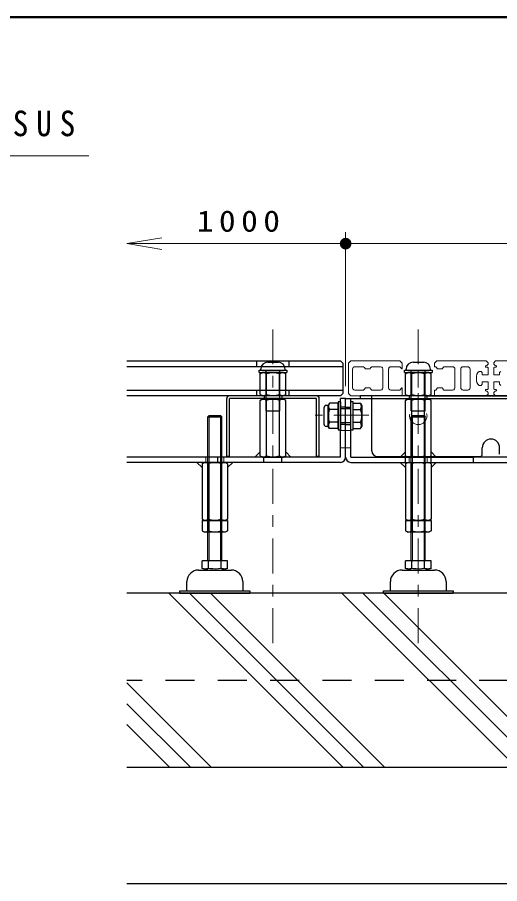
# Model space of a CAD drawing. Units: millimetres on the paper. Extents: x -385 to 0, y -594 to 267.
# Drawn here: x -190.4 to -148.9, y -104.6 to -30 of the extents above; entities that cross this region are included whole.
import ezdxf

# ---------------------------------------------------------------- set-up
doc = ezdxf.new("R2010")
doc.units = ezdxf.units.MM
doc.linetypes.add('USER1', pattern=[4.5, 2.5, -2])
doc.linetypes.add('USER2', pattern=[6, 3, -1, 1, -1])
doc.layers.add('1_10', color=7, linetype='Continuous', lineweight=25)
doc.layers.add('LY_3', color=7, linetype='Continuous', lineweight=13)
doc.styles.add('ＭＳ ゴシック', font='')
doc.styles.get('ＭＳ ゴシック').set_extended_font_data('MS Gothic')

# ---------------------------------------------------------------- blocks, each defined once
blk = doc.blocks.new('filled_dot')
at = {"color": 0, "linetype": 'Continuous', "lineweight": -2, "const_width": 1.25}
blk.add_lwpolyline([(-0.625, 0, 1), (0.625, 0, 1)], format="xyb", close=True, dxfattribs=at)
blk = doc.blocks.new('open_arrow')
at = {"color": 0, "linetype": 'Continuous', "lineweight": -2}
blk.add_lwpolyline([(7.5, 1.25), (0, 0), (7.5, -1.25)], dxfattribs=at)

msp = doc.modelspace()

# ---------------------------------------------------------------- linework, layer by layer
at = {"layer": '1_10', "lineweight": 13}
for p, q in [((-162.187, -61.754), (-162.187, -48.484)), ((-181.007, -49.484), (-162.187, -49.484)), ((-162.187, -49.484), (-62.187, -49.484)), ((-162.407, -94.584), (-177.407, -79.584)), ((-160.611, -94.584), (-175.611, -79.584)), ((-158.815, -94.584), (-173.815, -79.584)), ((-147.502, -94.584), (-162.502, -79.584)), ((-145.705, -94.584), (-160.705, -79.584)), ((-143.909, -94.584), (-158.909, -79.584)), ((-173.721, -94.584), (-181.007, -87.298)), ((-175.517, -94.584), (-181.007, -89.094)), ((-177.313, -94.584), (-181.007, -90.89))]:
    msp.add_line(p, q, dxfattribs=at)
at = {"layer": '1_10', "linetype": 'USER2', "lineweight": 13}
for p, q in [((-168.437, -83.87), (-168.437, -56.241)), ((-155.937, -83.87), (-155.937, -56.241)), ((-155.937, -65.367), (-155.937, -58.161)), ((-160.191, -64.254), (-164.812, -64.254))]:
    msp.add_line(p, q, dxfattribs=at)
at = {"layer": '1_10', "color": 40}
for p, q in [((-181.007, -59.584), (-162.637, -59.584)), ((-174.237, -59.584), (-162.637, -59.584)), ((-169.837, -60.084), (-169.837, -59.584)), ((-167.037, -60.084), (-167.037, -59.584)), ((-162.637, -59.584), (-162.437, -59.784)), ((-162.637, -59.584), (-162.437, -59.784)), ((-162.437, -60.084), (-181.007, -60.084)), ((-162.437, -59.784), (-162.437, -60.834)), ((-162.437, -59.784), (-162.437, -62.384)), ((-181.007, -62.084), (-162.437, -62.084)), ((-162.637, -62.584), (-181.007, -62.584)), ((-162.637, -62.584), (-174.237, -62.584)), ((-169.837, -62.584), (-169.837, -62.084)), ((-167.037, -62.584), (-167.037, -62.084)), ((-162.437, -62.384), (-162.637, -62.584)), ((-162.437, -62.384), (-162.637, -62.584))]:
    msp.add_line(p, q, dxfattribs=at)
at = {"layer": '1_10', "color": 40, "lineweight": 13}
for p, q in [((-161.737, -59.584), (-161.937, -59.784)), ((-157.537, -59.584), (-161.737, -59.584)), ((-157.537, -59.584), (-157.337, -59.784)), ((-154.537, -59.784), (-154.337, -59.584)), ((-150.087, -59.584), (-154.337, -59.584)), ((-161.937, -59.784), (-161.937, -62.384)), ((-157.362, -60.259), (-157.337, -60.259)), ((-157.337, -60.259), (-157.337, -59.784)), ((-154.537, -60.084), (-154.537, -59.784)), ((-154.437, -60.084), (-154.537, -60.084)), ((-161.737, -62.584), (-161.937, -62.384)), ((-161.737, -62.584), (-157.337, -62.584)), ((-157.362, -61.909), (-157.537, -62.084)), ((-157.362, -61.909), (-157.337, -61.909)), ((-157.337, -62.584), (-157.337, -61.909)), ((-154.537, -62.584), (-154.537, -62.084)), ((-154.437, -62.084), (-154.537, -62.084)), ((-154.537, -62.584), (-150.087, -62.584))]:
    msp.add_line(p, q, dxfattribs=at)
at = {"layer": '1_10'}
for p, q in [((-169.637, -60.584), (-169.637, -60.384)), ((-169.637, -60.384), (-167.237, -60.384)), ((-169.487, -60.384), (-169.487, -60.284)), ((-169.487, -60.384), (-167.387, -60.384)), ((-169.037, -63.884), (-169.037, -60.384)), ((-168.887, -59.684), (-167.987, -59.684)), ((-167.837, -63.884), (-167.837, -60.384)), ((-167.387, -60.384), (-167.387, -60.284)), ((-167.237, -60.384), (-167.237, -60.584)), ((-157.137, -60.584), (-157.137, -60.384)), ((-157.137, -60.384), (-154.737, -60.384)), ((-156.987, -60.384), (-156.987, -60.284)), ((-156.987, -60.384), (-154.887, -60.384)), ((-156.537, -63.884), (-156.537, -60.384)), ((-156.387, -59.684), (-155.487, -59.684)), ((-155.337, -63.884), (-155.337, -60.384)), ((-154.887, -60.384), (-154.887, -60.284)), ((-154.737, -60.384), (-154.737, -60.584)), ((-169.637, -60.584), (-167.237, -60.584)), ((-169.534, -60.697), (-169.337, -60.584)), ((-169.534, -62.47), (-169.534, -60.697)), ((-167.537, -60.584), (-169.337, -60.584)), ((-168.986, -62.47), (-168.986, -60.697)), ((-167.889, -62.47), (-167.889, -60.697)), ((-167.34, -60.697), (-167.537, -60.584)), ((-167.34, -62.47), (-167.34, -60.697)), ((-157.137, -60.584), (-154.737, -60.584)), ((-157.034, -60.697), (-156.837, -60.584)), ((-157.034, -62.47), (-157.034, -60.697)), ((-155.037, -60.584), (-156.837, -60.584)), ((-156.486, -62.47), (-156.486, -60.697)), ((-155.389, -62.47), (-155.389, -60.697)), ((-154.84, -60.697), (-155.037, -60.584)), ((-154.84, -62.47), (-154.84, -60.697)), ((-164.687, -62.584), (-172.187, -62.584)), ((-169.534, -62.47), (-169.337, -62.584)), ((-167.537, -62.584), (-169.337, -62.584)), ((-169.187, -62.584), (-169.187, -62.814)), ((-167.687, -62.584), (-167.687, -62.814)), ((-167.34, -62.47), (-167.537, -62.584)), ((-160.937, -62.584), (-160.937, -62.814)), ((-157.034, -62.47), (-156.837, -62.584)), ((-155.037, -62.584), (-156.837, -62.584)), ((-156.687, -62.814), (-156.687, -62.584)), ((-155.337, -62.584), (-112.187, -62.584)), ((-155.187, -62.814), (-155.187, -62.584)), ((-154.84, -62.47), (-155.037, -62.584)), ((-172.417, -67.814), (-172.417, -62.814)), ((-172.187, -67.814), (-172.187, -62.814)), ((-164.687, -62.814), (-172.187, -62.814)), ((-169.534, -62.977), (-169.337, -62.864)), ((-169.534, -67.75), (-169.534, -62.977)), ((-169.337, -62.864), (-167.537, -62.864)), ((-168.986, -67.75), (-168.986, -62.977)), ((-167.889, -67.75), (-167.889, -62.977)), ((-167.34, -62.977), (-167.537, -62.864)), ((-167.34, -67.75), (-167.34, -62.977)), ((-164.687, -67.814), (-164.687, -62.814)), ((-164.457, -67.814), (-164.457, -62.814)), ((-163.583, -63.217), (-163.697, -63.414)), ((-162.837, -63.217), (-163.583, -63.217)), ((-162.637, -63.114), (-162.837, -63.114)), ((-162.837, -63.114), (-162.837, -65.514)), ((-162.837, -65.411), (-162.837, -63.217)), ((-162.637, -67.864), (-162.637, -62.814)), ((-162.187, -62.814), (-162.637, -62.814)), ((-162.637, -63.114), (-162.637, -65.514)), ((-162.187, -67.864), (-162.187, -62.814)), ((-162.187, -67.864), (-162.187, -62.814)), ((-162.187, -62.814), (-161.737, -62.814)), ((-161.737, -67.864), (-161.737, -62.814)), ((-161.537, -63.114), (-161.737, -63.114)), ((-161.737, -65.514), (-161.737, -63.114)), ((-161.537, -65.514), (-161.537, -63.114)), ((-161.537, -63.217), (-160.901, -63.217)), ((-160.937, -62.814), (-159.937, -62.814)), ((-160.901, -63.217), (-160.787, -63.414)), ((-157.034, -62.977), (-156.837, -62.864)), ((-157.034, -67.75), (-157.034, -62.977)), ((-156.837, -62.864), (-155.037, -62.864)), ((-156.486, -67.75), (-156.486, -62.977)), ((-155.389, -67.75), (-155.389, -62.977)), ((-154.84, -62.977), (-155.037, -62.864)), ((-154.84, -67.75), (-154.84, -62.977)), ((-169.037, -63.884), (-167.837, -63.884)), ((-164.037, -65.044), (-164.037, -63.584)), ((-164.037, -64.914), (-164.037, -63.714)), ((-163.697, -63.414), (-163.867, -63.414)), ((-163.697, -65.214), (-163.697, -63.414)), ((-162.837, -63.765), (-163.583, -63.765)), ((-162.187, -63.564), (-162.637, -63.564)), ((-161.737, -63.714), (-162.637, -63.714)), ((-162.187, -63.564), (-161.737, -63.564)), ((-161.537, -63.765), (-160.901, -63.765)), ((-160.787, -63.414), (-160.787, -65.214)), ((-156.537, -63.884), (-155.337, -63.884)), ((-162.837, -64.862), (-163.583, -64.862)), ((-161.537, -64.862), (-160.901, -64.862)), ((-163.697, -65.214), (-163.867, -65.214)), ((-163.583, -65.411), (-163.697, -65.214)), ((-162.837, -65.411), (-163.583, -65.411)), ((-162.837, -65.514), (-162.637, -65.514)), ((-161.737, -64.914), (-162.637, -64.914)), ((-162.187, -65.064), (-162.637, -65.064)), ((-162.187, -65.064), (-161.737, -65.064)), ((-161.737, -65.514), (-161.537, -65.514)), ((-161.537, -65.411), (-160.901, -65.411)), ((-160.901, -65.411), (-160.787, -65.214)), ((-173.187, -68.314), (-173.187, -67.864)), ((-162.637, -67.864), (-173.187, -67.864)), ((-172.187, -67.814), (-172.417, -67.814)), ((-169.534, -67.414), (-169.984, -67.864)), ((-169.534, -67.75), (-169.337, -67.864)), ((-169.337, -67.864), (-167.537, -67.864)), ((-169.212, -68.314), (-169.212, -67.864)), ((-167.662, -68.314), (-167.662, -67.864)), ((-167.34, -67.75), (-167.537, -67.864)), ((-167.34, -67.414), (-166.89, -67.864)), ((-164.457, -67.814), (-164.687, -67.814)), ((-161.737, -67.864), (-151.187, -67.864)), ((-157.034, -67.414), (-157.484, -67.864)), ((-157.037, -68.314), (-157.037, -67.864)), ((-157.034, -67.75), (-156.837, -67.864)), ((-156.837, -67.864), (-155.037, -67.864)), ((-154.84, -67.75), (-155.037, -67.864)), ((-154.84, -67.414), (-154.39, -67.864)), ((-154.837, -68.314), (-154.837, -67.864)), ((-151.187, -68.314), (-151.187, -67.864)), ((-174.534, -68.764), (-174.984, -68.314)), ((-174.534, -68.427), (-174.337, -68.314)), ((-174.534, -68.427), (-174.534, -73.2)), ((-172.537, -68.314), (-174.337, -68.314)), ((-173.986, -68.427), (-173.986, -73.2)), ((-162.637, -68.314), (-173.187, -68.314)), ((-172.889, -68.427), (-172.889, -73.2)), ((-172.34, -68.427), (-172.537, -68.314)), ((-172.34, -68.764), (-171.89, -68.314)), ((-172.34, -68.427), (-172.34, -73.2)), ((-161.737, -68.314), (-151.187, -68.314)), ((-157.034, -68.764), (-157.484, -68.314)), ((-157.034, -68.427), (-156.837, -68.314)), ((-157.034, -68.427), (-157.034, -73.2)), ((-156.837, -68.314), (-155.037, -68.314)), ((-156.486, -68.427), (-156.486, -73.2)), ((-155.389, -68.427), (-155.389, -73.2)), ((-154.84, -68.427), (-155.037, -68.314)), ((-154.84, -68.764), (-154.39, -68.314)), ((-154.84, -68.427), (-154.84, -73.2)), ((-174.534, -73.2), (-174.337, -73.314)), ((-174.534, -73.314), (-174.534, -74.2)), ((-174.534, -73.314), (-172.34, -73.314)), ((-172.537, -73.314), (-174.337, -73.314)), ((-173.986, -73.314), (-173.986, -74.2)), ((-172.889, -73.314), (-172.889, -74.2)), ((-172.34, -73.2), (-172.537, -73.314)), ((-172.34, -73.314), (-172.34, -74.2)), ((-157.034, -73.2), (-156.837, -73.314)), ((-157.034, -73.314), (-157.034, -74.2)), ((-157.034, -73.314), (-154.84, -73.314)), ((-156.837, -73.314), (-155.037, -73.314)), ((-156.486, -73.314), (-156.486, -74.2)), ((-155.389, -73.314), (-155.389, -74.2)), ((-154.84, -73.2), (-155.037, -73.314)), ((-154.84, -73.314), (-154.84, -74.2)), ((-174.534, -74.2), (-174.337, -74.314)), ((-172.537, -74.314), (-174.337, -74.314)), ((-172.34, -74.2), (-172.537, -74.314)), ((-157.034, -74.2), (-156.837, -74.314)), ((-155.037, -74.314), (-156.837, -74.314)), ((-154.84, -74.2), (-155.037, -74.314)), ((-61.187, -79.584), (-181.007, -79.584)), ((-41.187, -94.584), (-181.007, -94.584)), ((-41.187, -104.584), (-181.007, -104.584))]:
    msp.add_line(p, q, dxfattribs=at)
at = {"layer": '1_10', "color": 190}
for p, q in [((-63.437, -62.584), (-160.937, -62.584)), ((-159.937, -67.314), (-159.937, -62.584)), ((-160.937, -62.814), (-63.437, -62.814)), ((-150.437, -67.614), (-150.437, -67.064)), ((-148.937, -67.614), (-148.937, -67.064)), ((-159.437, -67.814), (-150.637, -67.814))]:
    msp.add_line(p, q, dxfattribs=at)
at = {"layer": '1_10', "color": 60}
for p, q in [((-161.737, -62.814), (-62.637, -62.814)), ((-173.187, -67.864), (-181.007, -67.864)), ((-73.187, -67.864), (-151.187, -67.864)), ((-173.187, -68.314), (-181.007, -68.314)), ((-151.187, -68.314), (-73.187, -68.314))]:
    msp.add_line(p, q, dxfattribs=at)
at = {"layer": '1_10', "color": 190, "linetype": 'USER1', "lineweight": 13}
msp.add_line((-63.437, -62.814), (-160.937, -62.814), dxfattribs=at)
at = {"layer": '1_10', "color": 4}
for p, q in [((-174.037, -64.391), (-173.93, -64.284)), ((-174.037, -64.391), (-172.837, -64.391)), ((-174.037, -76.784), (-174.037, -64.391)), ((-173.93, -64.284), (-172.945, -64.284)), ((-172.945, -64.284), (-172.837, -64.391)), ((-172.837, -76.784), (-172.837, -64.391)), ((-156.537, -64.391), (-156.43, -64.284)), ((-156.537, -64.391), (-155.337, -64.391)), ((-156.537, -76.784), (-156.537, -64.391)), ((-156.43, -64.284), (-155.445, -64.284)), ((-155.445, -64.284), (-155.337, -64.391)), ((-155.337, -76.784), (-155.337, -64.391)), ((-174.534, -77.46), (-174.534, -76.784)), ((-172.34, -76.784), (-174.534, -76.784)), ((-174.037, -76.784), (-173.93, -76.784)), ((-173.986, -77.46), (-173.986, -76.784)), ((-172.837, -76.784), (-172.945, -76.784)), ((-172.889, -77.46), (-172.889, -76.784)), ((-172.34, -77.46), (-172.34, -76.784)), ((-157.034, -77.46), (-157.034, -76.784)), ((-154.84, -76.784), (-157.034, -76.784)), ((-156.537, -76.784), (-156.43, -76.784)), ((-156.486, -77.46), (-156.486, -76.784)), ((-155.337, -76.784), (-155.445, -76.784)), ((-155.389, -77.46), (-155.389, -76.784)), ((-154.84, -77.46), (-154.84, -76.784)), ((-174.037, -77.584), (-174.534, -77.46)), ((-172.34, -77.46), (-172.837, -77.584)), ((-156.537, -77.584), (-157.034, -77.46)), ((-154.84, -77.46), (-155.337, -77.584)), ((-174.837, -77.584), (-172.037, -77.584)), ((-157.337, -77.584), (-154.537, -77.584)), ((-175.837, -79.384), (-175.837, -78.584)), ((-171.037, -78.584), (-171.037, -79.384)), ((-158.337, -79.384), (-158.337, -78.584)), ((-153.537, -78.584), (-153.537, -79.384)), ((-176.437, -79.384), (-170.437, -79.384)), ((-176.437, -79.584), (-176.437, -79.384)), ((-176.437, -79.584), (-170.437, -79.584)), ((-170.437, -79.384), (-170.437, -79.584)), ((-158.937, -79.384), (-152.937, -79.384)), ((-158.937, -79.584), (-158.937, -79.384)), ((-158.937, -79.584), (-152.937, -79.584)), ((-152.937, -79.384), (-152.937, -79.584))]:
    msp.add_line(p, q, dxfattribs=at)
at = {"layer": '1_10', "color": 4, "lineweight": 13}
for p, q in [((-173.93, -76.784), (-173.93, -64.284)), ((-172.945, -76.784), (-172.945, -64.284)), ((-156.43, -76.784), (-156.43, -64.284)), ((-155.445, -76.784), (-155.445, -64.284))]:
    msp.add_line(p, q, dxfattribs=at)
at = {"layer": '1_10', "linetype": 'USER1', "lineweight": 13}
for p, q in [((-162.187, -65.564), (-162.637, -65.564)), ((-162.187, -65.564), (-161.737, -65.564)), ((-162.187, -67.064), (-162.637, -67.064)), ((-162.187, -67.064), (-161.737, -67.064)), ((-174.212, -67.864), (-174.212, -68.314)), ((-172.662, -67.864), (-172.662, -68.314)), ((-169.212, -68.314), (-169.212, -67.864)), ((-167.662, -68.314), (-167.662, -67.864)), ((-156.712, -67.864), (-156.712, -68.314)), ((-156.712, -68.314), (-156.712, -67.864)), ((-155.162, -67.864), (-155.162, -68.314)), ((-155.162, -68.314), (-155.162, -67.864))]:
    msp.add_line(p, q, dxfattribs=at)
at = {"layer": '1_10', "linetype": 'USER1'}
msp.add_line((-53.687, -87.084), (-181.007, -87.084), dxfattribs=at)
at = {"layer": '1_10', "lineweight": 13}
msp.add_lwpolyline([(-252.15, -63.815), (-230.094, -41.91), (-184.271, -41.91)], dxfattribs=at)
at = {"layer": '1_10', "color": 40, "lineweight": 13}
for points in [[(-150.087, -62.584), (-149.937, -62.434), (-149.937, -62.308), (-149.942, -62.286), (-149.956, -62.268), (-150.054, -62.19), (-150.063, -62.184), (-150.072, -62.181), (-150.126, -62.164), (-150.152, -62.146), (-150.162, -62.116), (-150.162, -62.1), (-150.149, -62.066), (-150.116, -62.049), (-149.983, -62.038), (-149.951, -62.021), (-149.937, -61.987), (-149.937, -61.409), (-149.962, -61.384), (-150.412, -61.384), (-150.437, -61.409), (-150.437, -61.584), (-150.537, -61.684), (-150.687, -61.684), (-150.816, -61.583), (-150.903, -61.444), (-150.937, -61.284), (-150.937, -60.884), (-150.903, -60.723), (-150.816, -60.584), (-150.687, -60.484), (-150.537, -60.484), (-150.437, -60.584), (-150.437, -60.759), (-150.412, -60.784), (-149.962, -60.784), (-149.937, -60.759), (-149.937, -60.18), (-149.951, -60.146), (-149.983, -60.129), (-150.116, -60.118), (-150.149, -60.101), (-150.162, -60.067), (-150.162, -60.051), (-150.152, -60.021), (-150.126, -60.003), (-150.072, -59.986), (-150.063, -59.983), (-150.054, -59.977), (-149.956, -59.899), (-149.942, -59.881), (-149.937, -59.859), (-149.937, -59.734), (-150.087, -59.584)], [(-135.087, -59.584), (-149.287, -59.584), (-149.437, -59.734), (-149.437, -59.859), (-149.432, -59.881), (-149.418, -59.899), (-149.32, -59.977), (-149.312, -59.983), (-149.303, -59.986), (-149.248, -60.003), (-149.222, -60.021), (-149.212, -60.051), (-149.212, -60.067), (-149.226, -60.101), (-149.259, -60.118), (-149.391, -60.129), (-149.424, -60.146), (-149.437, -60.18), (-149.437, -60.759), (-149.412, -60.784), (-148.962, -60.784), (-148.937, -60.759), (-148.937, -60.584), (-148.837, -60.484)], [(-157.537, -62.084), (-158.287, -62.084), (-158.387, -62.057), (-158.46, -61.984), (-158.487, -61.884), (-158.487, -60.284), (-158.484, -60.249), (-158.475, -60.215), (-158.46, -60.184), (-158.44, -60.155), (-158.416, -60.13), (-158.387, -60.11), (-158.356, -60.096), (-158.322, -60.087), (-158.287, -60.084), (-157.537, -60.084), (-157.362, -60.259)], [(-154.437, -60.084), (-154.337, -60.184), (-154.337, -60.209), (-154.287, -60.259), (-153.887, -60.259), (-153.837, -60.209), (-153.837, -60.184), (-153.737, -60.084), (-152.987, -60.084), (-152.911, -60.099), (-152.846, -60.142), (-152.802, -60.207), (-152.787, -60.284), (-152.787, -61.884)], [(-152.787, -61.884), (-152.814, -61.984), (-152.887, -62.057), (-152.987, -62.084), (-153.737, -62.084), (-153.837, -61.984), (-153.837, -61.959), (-153.887, -61.909), (-154.287, -61.909), (-154.337, -61.959), (-154.337, -61.984), (-154.437, -62.084)], [(-148.837, -61.684), (-148.937, -61.584), (-148.937, -61.409), (-148.962, -61.384), (-149.412, -61.384), (-149.437, -61.409), (-149.437, -61.987), (-149.424, -62.021), (-149.391, -62.038), (-149.259, -62.049), (-149.226, -62.066), (-149.212, -62.1), (-149.212, -62.116), (-149.222, -62.146), (-149.248, -62.164), (-149.303, -62.181), (-149.312, -62.184), (-149.32, -62.19), (-149.418, -62.268), (-149.432, -62.286), (-149.437, -62.308), (-149.437, -62.434), (-149.287, -62.584), (-135.087, -62.584)]]:
    msp.add_lwpolyline(points, dxfattribs=at)
for points in [[(-160.087, -60.259), (-160.037, -60.209), (-160.037, -60.184), (-159.937, -60.084), (-159.187, -60.084), (-159.087, -60.11), (-159.014, -60.184), (-158.987, -60.284), (-158.987, -61.884), (-159.014, -61.984), (-159.087, -62.057), (-159.187, -62.084), (-159.937, -62.084), (-160.037, -61.984), (-160.037, -61.959), (-160.087, -61.909), (-160.487, -61.909), (-160.537, -61.959), (-160.537, -61.984), (-160.637, -62.084), (-161.387, -62.084), (-161.487, -62.057), (-161.56, -61.984), (-161.587, -61.884), (-161.587, -60.284), (-161.572, -60.207), (-161.529, -60.142), (-161.464, -60.099), (-161.387, -60.084), (-160.637, -60.084), (-160.537, -60.184), (-160.537, -60.209), (-160.487, -60.259)], [(-152.087, -60.084), (-151.687, -60.084), (-151.611, -60.099), (-151.546, -60.142), (-151.502, -60.207), (-151.487, -60.284), (-151.487, -61.884), (-151.514, -61.984), (-151.587, -62.057), (-151.687, -62.084), (-152.087, -62.084), (-152.164, -62.068), (-152.229, -62.025), (-152.272, -61.96), (-152.287, -61.884), (-152.287, -60.284), (-152.272, -60.207), (-152.229, -60.142), (-152.164, -60.099)]]:
    msp.add_lwpolyline(points, close=True, dxfattribs=at)
at = {"layer": '1_10', "color": 4}
for points in [[(-173.986, -77.46), (-174.076, -77.479), (-174.167, -77.492), (-174.258, -77.496), (-174.35, -77.492), (-174.442, -77.48), (-174.534, -77.46)], [(-172.889, -77.46), (-173.126, -77.484), (-173.363, -77.496), (-173.605, -77.493), (-173.845, -77.476), (-173.986, -77.46)], [(-172.34, -77.46), (-172.431, -77.479), (-172.521, -77.492), (-172.612, -77.496), (-172.705, -77.492), (-172.797, -77.48), (-172.889, -77.46)], [(-156.486, -77.46), (-156.576, -77.479), (-156.667, -77.492), (-156.758, -77.496), (-156.85, -77.492), (-156.942, -77.48), (-157.034, -77.46)], [(-155.389, -77.46), (-155.626, -77.484), (-155.863, -77.496), (-156.105, -77.493), (-156.345, -77.476), (-156.486, -77.46)], [(-154.84, -77.46), (-154.931, -77.479), (-155.021, -77.492), (-155.112, -77.496), (-155.205, -77.492), (-155.297, -77.48), (-155.389, -77.46)]]:
    msp.add_lwpolyline(points, dxfattribs=at)
at = {"layer": '1_10', "color": 60, "linetype": 'USER1', "lineweight": 13}
msp.add_circle((-155.937, -64.314), 0.75, dxfattribs=at)
at = {"layer": '1_10'}
for centre, radius, start, end in [((-168.887, -60.284), 0.6, 90, 180), ((-167.987, -60.284), 0.6, 0, 90), ((-156.387, -60.284), 0.6, 90, 180), ((-155.487, -60.284), 0.6, 0, 90), ((-169.26, -61.098), 0.486, 55.61586, 124.38414), ((-168.437, -62.428), 1.815, 72.41211, 107.58789), ((-167.614, -61.098), 0.486, 55.61586, 124.38414), ((-156.76, -61.098), 0.486, 55.61586, 124.38414), ((-155.937, -62.428), 1.815, 72.41211, 107.58789), ((-155.114, -61.098), 0.486, 55.61586, 124.38414), ((-172.187, -62.814), 0.23, 90, 180), ((-169.26, -62.069), 0.486, 235.61587, 304.38414), ((-168.437, -60.74), 1.815, 252.41211, 287.58789), ((-167.614, -62.069), 0.486, 235.61587, 304.38414), ((-164.687, -62.814), 0.23, 0, 90), ((-156.76, -62.069), 0.486, 235.61587, 304.38414), ((-155.937, -60.74), 1.815, 252.41211, 287.58789), ((-155.114, -62.069), 0.486, 235.61587, 304.38414), ((-169.26, -63.378), 0.486, 55.61586, 124.38414), ((-168.437, -64.708), 1.815, 72.41211, 107.58789), ((-167.614, -63.378), 0.486, 55.61586, 124.38414), ((-163.183, -63.491), 0.486, 145.61587, 214.38413), ((-161.376, -63.491), 0.548, 330.00001, 29.99999), ((-156.76, -63.378), 0.486, 55.61586, 124.38414), ((-155.937, -64.708), 1.815, 72.41211, 107.58789), ((-155.114, -63.378), 0.486, 55.61586, 124.38414), ((-163.867, -63.584), 0.17, 90, 180), ((-161.853, -64.314), 1.815, 162.41211, 197.58789), ((-162.167, -64.314), 1.38, 336.57346, 23.42654), ((-163.183, -65.136), 0.486, 145.61587, 214.38413), ((-161.376, -65.136), 0.548, 330.00001, 29.99999), ((-163.867, -65.044), 0.17, 180, 270), ((-169.26, -67.349), 0.486, 235.61587, 304.38414), ((-168.437, -66.02), 1.815, 252.41211, 287.58789), ((-167.614, -67.349), 0.486, 235.61587, 304.38414), ((-162.637, -67.864), 0.45, 270, 0), ((-161.737, -67.864), 0.45, 180, 270), ((-156.76, -67.349), 0.486, 235.61587, 304.38414), ((-155.937, -66.02), 1.815, 252.41211, 287.58789), ((-155.114, -67.349), 0.486, 235.61587, 304.38414), ((-174.26, -68.828), 0.486, 55.61586, 124.38414), ((-173.437, -70.158), 1.815, 72.41211, 107.58789), ((-172.614, -68.828), 0.486, 55.61586, 124.38414), ((-156.76, -68.828), 0.486, 55.61586, 124.38414), ((-155.937, -70.158), 1.815, 72.41211, 107.58789), ((-155.114, -68.828), 0.486, 55.61586, 124.38414), ((-174.26, -72.799), 0.486, 235.61587, 304.38414), ((-173.437, -71.47), 1.815, 252.41211, 287.58789), ((-172.614, -72.799), 0.486, 235.61587, 304.38414), ((-156.76, -72.799), 0.486, 235.61587, 304.38414), ((-155.937, -71.47), 1.815, 252.41211, 287.58789), ((-155.114, -72.799), 0.486, 235.61587, 304.38414), ((-174.26, -73.799), 0.486, 235.61587, 304.38414), ((-173.437, -72.47), 1.815, 252.41211, 287.58789), ((-172.614, -73.799), 0.486, 235.61587, 304.38414), ((-156.76, -73.799), 0.486, 235.61587, 304.38414), ((-155.937, -72.47), 1.815, 252.41211, 287.58789), ((-155.114, -73.799), 0.486, 235.61587, 304.38414)]:
    msp.add_arc(centre, radius, start, end, dxfattribs=at)
at = {"layer": '1_10', "color": 190}
for centre, radius, start, end in [((-149.687, -67.064), 0.75, 0, 180), ((-159.437, -67.314), 0.5, 180, 270), ((-150.637, -67.614), 0.2, 270, 0)]:
    msp.add_arc(centre, radius, start, end, dxfattribs=at)
at = {"layer": '1_10', "color": 4}
for centre, start, end in [((-174.837, -78.584), 90, 180), ((-172.037, -78.584), 0, 90), ((-157.337, -78.584), 90, 180), ((-154.537, -78.584), 0, 90)]:
    msp.add_arc(centre, 1, start, end, dxfattribs=at)
at = {"layer": 'LY_3', "lineweight": 50}
msp.add_line((0, -30), (-385, -30), dxfattribs=at)

# ---------------------------------------------------------------- block references
at = {"layer": '1_10', "lineweight": 13, "xscale": 0.4, "yscale": 0.4}
for name, p in [('open_arrow', (-181.007, -49.484)), ('filled_dot', (-162.187, -49.484))]:
    msp.add_blockref(name, p, dxfattribs=at)
at = {"layer": '1_10', "lineweight": 13, "xscale": 0.4, "yscale": 0.4, "rotation": 180}
msp.add_blockref('filled_dot', (-162.187, -49.484), dxfattribs=at)

# ---------------------------------------------------------------- texts
at = {"layer": '1_10', "style": 'ＭＳ ゴシック'}
for s, insert, char_height, attachment_point in [('\\T1.5;\\W0.9;六角ボルト\u30002-M12\u3000SUS', (-229.271, -39.26), 2.199, 4), ('\\T1.33;\\W1.15;1000', (-171.176, -48.484), 1.833, 8)]:
    msp.add_mtext(s, dxfattribs=dict(at, insert=insert, char_height=char_height, attachment_point=attachment_point))

doc.saveas('drawing.dxf')
